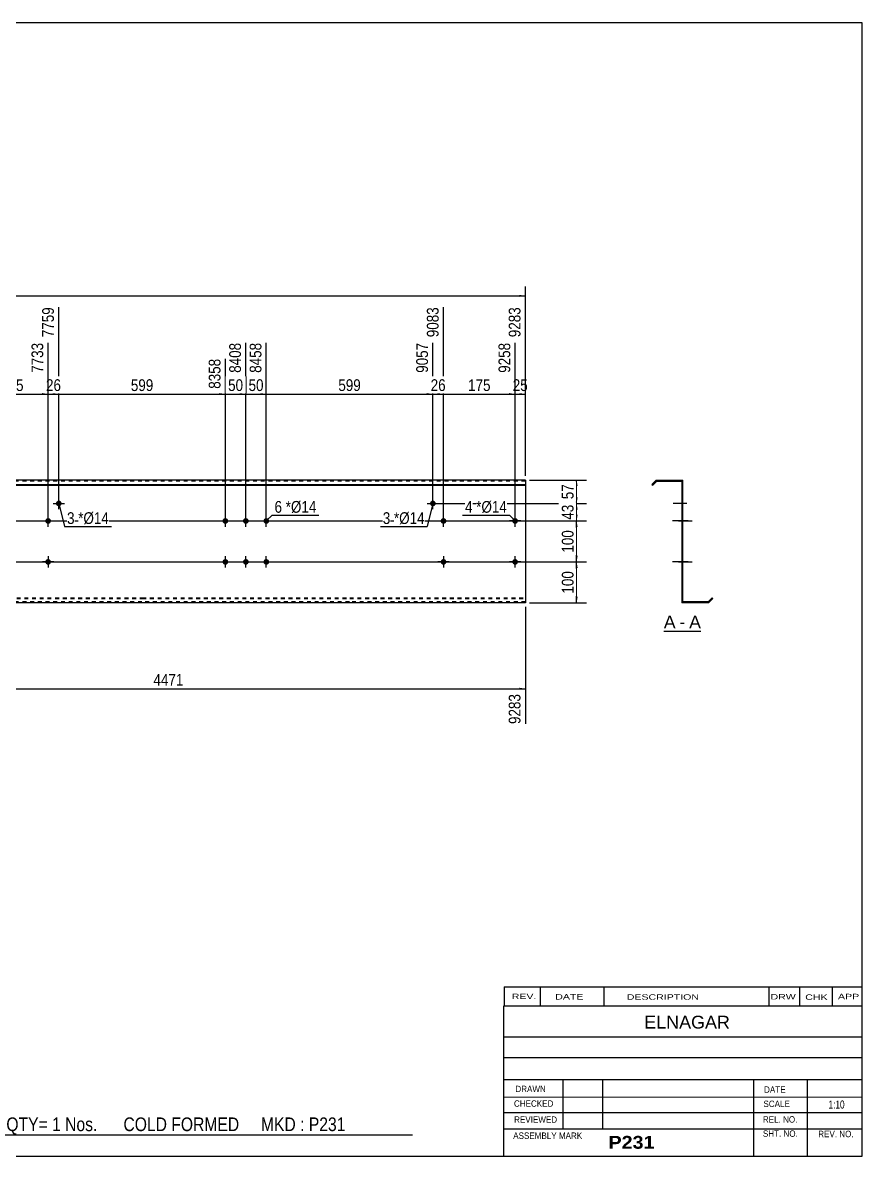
# Model space of a CAD drawing. Header units: millimetres. Extents: x -60 to 343, y -150 to 127.
# Drawn here: x 137.7 to 342.8, y -150.2 to 126.8 of the extents above; entities that cross this region are included whole.
import ezdxf

# ---------------------------------------------------------------- set-up
doc = ezdxf.new("R2010")
doc.units = ezdxf.units.MM
doc.linetypes.add('DXK_LINE_DOT1', pattern=[1.8814, 0.9407, -0.9407])
doc.styles.add('Arial', font='ARIAL.TTF', dxfattribs={"height": 0.2})
doc.styles.add('Arial Bold', font='ARIALBD.TTF', dxfattribs={"height": 0.2})
doc.styles.add('Arial Narrow', font='ARIALN.TTF', dxfattribs={"height": 0.2})

# ---------------------------------------------------------------- blocks, each defined once
blk = doc.blocks.new('Unknown-629083396-1864')
at = {"color": 5, "linetype": 'Continuous'}
for p, q in [((342.8, 126.75), (-57.2, 126.75)), ((-57.2, 126.75), (-57.2, -150.25)), ((342.8, -150.25), (342.8, 126.75)), ((-57.2, -150.25), (342.8, -150.25))]:
    blk.add_line(p, q, dxfattribs=at)
at = {"color": 174, "linetype": 'Continuous', "style": 'Arial'}
blk.add_text('Tekla structures', height=1.9102, rotation=90, dxfattribs=at).set_placement((-57.7, -149.75))
blk = doc.blocks.new('Unknown-629083396-12 - 1236')
at = {"color": 7, "linetype": 'Continuous'}
blk.add_line((294.32, -21.95), (303.35, -21.95), dxfattribs=at)
at = {"color": 0, "linetype": 'Continuous'}
blk.add_wipeout([(297.16, -21.2), (297.16, -18), (294.32, -18), (294.32, -21.2)], dxfattribs=at)
blk.add_wipeout([(299.55, -21.2), (299.55, -18), (298.12, -18), (298.12, -21.2)], dxfattribs=at)
at = {"color": 96, "linetype": 'Continuous', "style": 'Arial'}
blk.add_text('A', height=3.06, dxfattribs=at).set_placement((294.32, -21.2))
at = {"color": 0, "linetype": 'Continuous'}
blk.add_wipeout([(303.35, -21.2), (303.35, -18), (300.51, -18), (300.51, -21.2)], dxfattribs=at)
at = {"color": 96, "linetype": 'Continuous', "style": 'Arial'}
for s, p in [('A', (300.51, -21.2)), ('-', (298.12, -21.2))]:
    blk.add_text(s, height=3.06, dxfattribs=at).set_placement(p)
blk = doc.blocks.new('Bolt-629083396-1223 - 1203')
at = {"linetype": 'Continuous'}
blk.add_hatch(color=3, dxfattribs=at).paths.add_polyline_path([(145.79, 9.27, -1), (147.19, 9.27, -1)])
at = {"color": 3, "linetype": 'Continuous'}
for p, q in [((145.09, 9.27), (147.89, 9.27)), ((146.49, 7.87), (146.49, 10.67))]:
    blk.add_line(p, q, dxfattribs=at)
blk = doc.blocks.new('Part-629083396-1218 - 1203')
at = {"color": 2, "linetype": 'Continuous'}
for p, q in [((0, -15), (0, 15)), ((66.1, 15), (0, 15)), ((0, 13.94), (66.1, 13.94)), ((106, 15), (66.2, 15)), ((66.2, 13.94), (106, 13.94)), ((166.79, 15), (106.1, 15)), ((106.1, 13.94), (166.79, 13.94)), ((217.48, 15), (166.89, 15)), ((166.89, 13.94), (217.48, 13.94)), ((260.48, 15), (217.58, 15)), ((217.58, 13.94), (260.48, 13.94)), ((260.48, 15), (260.48, -15)), ((0, 13.76), (66.1, 13.76)), ((66.2, 13.76), (106, 13.76)), ((106.1, 13.76), (166.79, 13.76)), ((166.89, 13.76), (217.48, 13.76)), ((217.58, 13.76), (260.48, 13.76)), ((66.1, -15), (0, -15)), ((106, -15), (66.2, -15)), ((166.79, -15), (106.1, -15)), ((217.48, -15), (166.89, -15)), ((260.48, -15), (217.58, -15))]:
    blk.add_line(p, q, dxfattribs=at)
at = {"color": 7, "linetype": 'DXK_LINE_DOT1'}
for p, q in [((66.1, 14.75), (0, 14.75)), ((106, 14.75), (66.2, 14.75)), ((166.79, 14.75), (106.1, 14.75)), ((217.48, 14.75), (166.89, 14.75)), ((260.48, 14.75), (217.58, 14.75)), ((0, -13.76), (66.1, -13.76)), ((66.2, -13.76), (106, -13.76)), ((106.1, -13.76), (166.79, -13.76)), ((166.89, -13.76), (217.48, -13.76)), ((217.58, -13.76), (260.48, -13.76)), ((0, -13.94), (66.1, -13.94)), ((66.1, -14.75), (0, -14.75)), ((66.2, -13.94), (106, -13.94)), ((106, -14.75), (66.2, -14.75)), ((106.1, -13.94), (166.79, -13.94)), ((166.79, -14.75), (106.1, -14.75)), ((166.89, -13.94), (217.48, -13.94)), ((217.48, -14.75), (166.89, -14.75)), ((217.58, -13.94), (260.48, -13.94)), ((260.48, -14.75), (217.58, -14.75))]:
    blk.add_line(p, q, dxfattribs=at)
blk = doc.blocks.new('Bolt-629083396-1219 - 1203')
at = {"linetype": 'Continuous'}
for points in [[(186.49, 5, -1), (187.89, 5, -1)], [(191.49, 5, -1), (192.89, 5, -1)], [(196.49, 5, -1), (197.89, 5, -1)], [(186.49, -5, -1), (187.89, -5, -1)], [(191.49, -5, -1), (192.89, -5, -1)], [(196.49, -5, -1), (197.89, -5, -1)]]:
    blk.add_hatch(color=3, dxfattribs=at).paths.add_polyline_path(points)
at = {"color": 3, "linetype": 'Continuous'}
for p, q in [((187.19, 3.6), (187.19, 6.4)), ((192.19, 3.6), (192.19, 6.4)), ((197.19, 3.6), (197.19, 6.4)), ((185.79, 5), (188.59, 5)), ((190.79, 5), (193.59, 5)), ((195.79, 5), (198.59, 5)), ((185.79, -5), (188.59, -5)), ((187.19, -6.4), (187.19, -3.6)), ((190.79, -5), (193.59, -5)), ((192.19, -6.4), (192.19, -3.6)), ((195.79, -5), (198.59, -5)), ((197.19, -6.4), (197.19, -3.6))]:
    blk.add_line(p, q, dxfattribs=at)
blk = doc.blocks.new('Bolt-629083396-1220 - 1203')
at = {"linetype": 'Continuous'}
blk.add_hatch(color=3, dxfattribs=at).paths.add_polyline_path([(143.19, 5, -1), (144.59, 5, -1)])
at = {"color": 3, "linetype": 'Continuous'}
for p, q in [((143.89, 3.6), (143.89, 6.4)), ((142.49, 5), (145.29, 5))]:
    blk.add_line(p, q, dxfattribs=at)
blk = doc.blocks.new('Bolt-629083396-1221 - 1203')
at = {"linetype": 'Continuous'}
blk.add_hatch(color=3, dxfattribs=at).paths.add_polyline_path([(144.59, -5, -1), (143.19, -5, -1)])
at = {"color": 3, "linetype": 'Continuous'}
for p, q in [((145.29, -5), (142.49, -5)), ((143.89, -3.6), (143.89, -6.4))]:
    blk.add_line(p, q, dxfattribs=at)
blk = doc.blocks.new('Bolt-629083396-1222 - 1203')
at = {"linetype": 'Continuous'}
blk.add_hatch(color=3, dxfattribs=at).paths.add_polyline_path([(237.18, 9.27, -1), (238.58, 9.27, -1)])
at = {"color": 3, "linetype": 'Continuous'}
for p, q in [((236.48, 9.27), (239.28, 9.27)), ((237.88, 7.87), (237.88, 10.67))]:
    blk.add_line(p, q, dxfattribs=at)
blk = doc.blocks.new('Bolt-629083396-1225 - 1203')
at = {"linetype": 'Continuous'}
blk.add_hatch(color=3, dxfattribs=at).paths.add_polyline_path([(239.78, 5, -1), (241.18, 5, -1)])
at = {"color": 3, "linetype": 'Continuous'}
for p, q in [((240.48, 3.6), (240.48, 6.4)), ((239.08, 5), (241.88, 5))]:
    blk.add_line(p, q, dxfattribs=at)
blk = doc.blocks.new('Bolt-629083396-1226 - 1203')
at = {"linetype": 'Continuous'}
blk.add_hatch(color=3, dxfattribs=at).paths.add_polyline_path([(241.18, -5, -1), (239.78, -5, -1)])
at = {"color": 3, "linetype": 'Continuous'}
for p, q in [((241.88, -5), (239.08, -5)), ((240.48, -3.6), (240.48, -6.4))]:
    blk.add_line(p, q, dxfattribs=at)
blk = doc.blocks.new('Bolt-629083396-1227 - 1203')
at = {"linetype": 'Continuous'}
for points in [[(125.69, 5, -1), (127.09, 5, -1)], [(257.28, 5, -1), (258.68, 5, -1)]]:
    blk.add_hatch(color=3, dxfattribs=at).paths.add_polyline_path(points)
at = {"color": 3, "linetype": 'Continuous'}
for p, q in [((126.39, 3.6), (126.39, 6.4)), ((257.98, 3.6), (257.98, 6.4)), ((127.79, 5), (124.99, 5)), ((259.38, 5), (256.58, 5))]:
    blk.add_line(p, q, dxfattribs=at)
blk = doc.blocks.new('Bolt-629083396-1228 - 1203')
at = {"linetype": 'Continuous'}
for points in [[(125.69, -5, -1), (127.09, -5, -1)], [(257.28, -5, -1), (258.68, -5, -1)]]:
    blk.add_hatch(color=3, dxfattribs=at).paths.add_polyline_path(points)
at = {"color": 3, "linetype": 'Continuous'}
for p, q in [((127.79, -5), (124.99, -5)), ((126.39, -6.4), (126.39, -3.6)), ((259.38, -5), (256.58, -5)), ((257.98, -6.4), (257.98, -3.6))]:
    blk.add_line(p, q, dxfattribs=at)
blk = doc.blocks.new('Bolt-629083396-1240 - 1236')
at = {"linetype": 'Continuous'}
blk.add_hatch(color=3, dxfattribs=at).paths.add_polyline_path([(298.71, 5.7), (298.71, 4.3), (298.96, 4.3), (298.96, 5.7)])
at = {"color": 3, "linetype": 'Continuous'}
for p, q in [((298.96, 5.7), (298.71, 5.7)), ((299.91, 5), (296.61, 5)), ((298.96, 4.3), (298.71, 4.3))]:
    blk.add_line(p, q, dxfattribs=at)
blk = doc.blocks.new('Part-629083396-1238 - 1236')
at = {"color": 2, "linetype": 'Continuous'}
for p, q in [((292.46, 15), (291.4, 13.94)), ((291.4, 13.94), (291.58, 13.76)), ((291.58, 13.76), (292.56, 14.75)), ((292.46, 15), (298.96, 15)), ((292.56, 14.75), (298.71, 14.75)), ((298.71, 14.75), (298.71, -15)), ((298.96, -14.75), (298.96, 15)), ((306.09, -13.76), (305.11, -14.75)), ((306.27, -13.94), (306.09, -13.76)), ((305.21, -15), (298.71, -15)), ((305.11, -14.75), (298.96, -14.75)), ((305.21, -15), (306.27, -13.94))]:
    blk.add_line(p, q, dxfattribs=at)
blk = doc.blocks.new('Bolt-629083396-1239 - 1236')
at = {"linetype": 'Continuous'}
for points in [[(298.71, 5.7), (298.71, 4.3), (298.96, 4.3), (298.96, 5.7)], [(298.71, 5.7), (298.71, 4.3), (298.96, 4.3), (298.96, 5.7)], [(298.71, 5.7), (298.71, 4.3), (298.96, 4.3), (298.96, 5.7)], [(298.71, -4.3), (298.71, -5.7), (298.96, -5.7), (298.96, -4.3)], [(298.71, -4.3), (298.71, -5.7), (298.96, -5.7), (298.96, -4.3)], [(298.71, -4.3), (298.71, -5.7), (298.96, -5.7), (298.96, -4.3)]]:
    blk.add_hatch(color=3, dxfattribs=at).paths.add_polyline_path(points)
at = {"color": 3, "linetype": 'Continuous'}
for p, q in [((298.96, 5.7), (298.71, 5.7)), ((298.96, 5.7), (298.71, 5.7)), ((298.96, 5.7), (298.71, 5.7)), ((300.26, 5), (296.46, 5)), ((300.26, 5), (296.46, 5)), ((300.26, 5), (296.46, 5)), ((298.96, 4.3), (298.71, 4.3)), ((298.96, 4.3), (298.71, 4.3)), ((298.96, 4.3), (298.71, 4.3)), ((300.26, -5), (296.46, -5)), ((300.26, -5), (296.46, -5)), ((300.26, -5), (296.46, -5)), ((298.96, -4.3), (298.71, -4.3)), ((298.96, -4.3), (298.71, -4.3)), ((298.96, -4.3), (298.71, -4.3)), ((298.96, -5.7), (298.71, -5.7)), ((298.96, -5.7), (298.71, -5.7)), ((298.96, -5.7), (298.71, -5.7))]:
    blk.add_line(p, q, dxfattribs=at)
blk = doc.blocks.new('Bolt-629083396-1241 - 1236')
at = {"linetype": 'Continuous'}
blk.add_hatch(color=3, dxfattribs=at).paths.add_polyline_path([(298.96, -5.7), (298.96, -4.3), (298.71, -4.3), (298.71, -5.7)])
at = {"color": 3, "linetype": 'Continuous'}
for p, q in [((298.96, -4.3), (298.71, -4.3)), ((299.76, -5), (298.71, -5)), ((298.96, -5.7), (298.71, -5.7))]:
    blk.add_line(p, q, dxfattribs=at)
blk = doc.blocks.new('Bolt-629083396-1242 - 1236')
at = {"linetype": 'Continuous'}
blk.add_hatch(color=3, dxfattribs=at).paths.add_polyline_path([(298.71, 9.97), (298.71, 8.57), (298.96, 8.57), (298.96, 9.97)])
at = {"color": 3, "linetype": 'Continuous'}
for p, q in [((299.91, 9.27), (296.61, 9.27)), ((298.96, 9.97), (298.71, 9.97)), ((298.96, 8.57), (298.71, 8.57))]:
    blk.add_line(p, q, dxfattribs=at)
blk = doc.blocks.new('Bolt-629083396-1243 - 1236')
at = {"linetype": 'Continuous'}
blk.add_hatch(color=3, dxfattribs=at).paths.add_polyline_path([(298.71, 9.97), (298.71, 8.57), (298.96, 8.57), (298.96, 9.97)])
at = {"color": 3, "linetype": 'Continuous'}
for p, q in [((299.91, 9.27), (296.61, 9.27)), ((298.96, 9.97), (298.71, 9.97)), ((298.96, 8.57), (298.71, 8.57))]:
    blk.add_line(p, q, dxfattribs=at)
blk = doc.blocks.new('Bolt-629083396-1244 - 1236')
at = {"linetype": 'Continuous'}
for points in [[(298.71, 5.7), (298.71, 4.3), (298.96, 4.3), (298.96, 5.7)], [(298.71, 5.7), (298.71, 4.3), (298.96, 4.3), (298.96, 5.7)], [(298.71, 5.7), (298.71, 4.3), (298.96, 4.3), (298.96, 5.7)], [(298.71, -4.3), (298.71, -5.7), (298.96, -5.7), (298.96, -4.3)], [(298.71, -4.3), (298.71, -5.7), (298.96, -5.7), (298.96, -4.3)], [(298.71, -4.3), (298.71, -5.7), (298.96, -5.7), (298.96, -4.3)]]:
    blk.add_hatch(color=3, dxfattribs=at).paths.add_polyline_path(points)
at = {"color": 3, "linetype": 'Continuous'}
for p, q in [((298.96, 5.7), (298.71, 5.7)), ((298.96, 5.7), (298.71, 5.7)), ((298.96, 5.7), (298.71, 5.7)), ((300.26, 5), (296.46, 5)), ((300.26, 5), (296.46, 5)), ((300.26, 5), (296.46, 5)), ((298.96, 4.3), (298.71, 4.3)), ((298.96, 4.3), (298.71, 4.3)), ((298.96, 4.3), (298.71, 4.3)), ((300.26, -5), (296.46, -5)), ((300.26, -5), (296.46, -5)), ((300.26, -5), (296.46, -5)), ((298.96, -4.3), (298.71, -4.3)), ((298.96, -4.3), (298.71, -4.3)), ((298.96, -4.3), (298.71, -4.3)), ((298.96, -5.7), (298.71, -5.7)), ((298.96, -5.7), (298.71, -5.7)), ((298.96, -5.7), (298.71, -5.7))]:
    blk.add_line(p, q, dxfattribs=at)
blk = doc.blocks.new('Bolt-629083396-1245 - 1236')
at = {"linetype": 'Continuous'}
blk.add_hatch(color=3, dxfattribs=at).paths.add_polyline_path([(298.71, 5.7), (298.71, 4.3), (298.96, 4.3), (298.96, 5.7)])
at = {"color": 3, "linetype": 'Continuous'}
for p, q in [((298.96, 5.7), (298.71, 5.7)), ((299.91, 5), (296.61, 5)), ((298.96, 4.3), (298.71, 4.3))]:
    blk.add_line(p, q, dxfattribs=at)
blk = doc.blocks.new('Bolt-629083396-1246 - 1236')
at = {"linetype": 'Continuous'}
blk.add_hatch(color=3, dxfattribs=at).paths.add_polyline_path([(298.96, -5.7), (298.96, -4.3), (298.71, -4.3), (298.71, -5.7)])
at = {"color": 3, "linetype": 'Continuous'}
for p, q in [((298.96, -4.3), (298.71, -4.3)), ((299.76, -5), (298.71, -5)), ((298.96, -5.7), (298.71, -5.7))]:
    blk.add_line(p, q, dxfattribs=at)
blk = doc.blocks.new('Bolt-629083396-1247 - 1236')
at = {"linetype": 'Continuous'}
blk.add_hatch(color=3, dxfattribs=at).paths.add_polyline_path([(298.71, 5.7), (298.71, 4.3), (298.96, 4.3), (298.96, 5.7)])
blk.add_hatch(color=3, dxfattribs=at).paths.add_polyline_path([(298.71, 5.7), (298.71, 4.3), (298.96, 4.3), (298.96, 5.7)])
at = {"color": 3, "linetype": 'Continuous'}
for p, q in [((298.71, 5.7), (298.96, 5.7)), ((298.71, 5.7), (298.96, 5.7)), ((297.91, 5), (301.21, 5)), ((297.91, 5), (301.21, 5)), ((298.71, 4.3), (298.96, 4.3)), ((298.71, 4.3), (298.96, 4.3))]:
    blk.add_line(p, q, dxfattribs=at)
blk = doc.blocks.new('Bolt-629083396-1248 - 1236')
at = {"linetype": 'Continuous'}
blk.add_hatch(color=3, dxfattribs=at).paths.add_polyline_path([(298.71, -4.3), (298.71, -5.7), (298.96, -5.7), (298.96, -4.3)])
blk.add_hatch(color=3, dxfattribs=at).paths.add_polyline_path([(298.71, -4.3), (298.71, -5.7), (298.96, -5.7), (298.96, -4.3)])
at = {"color": 3, "linetype": 'Continuous'}
for p, q in [((297.91, -5), (301.21, -5)), ((297.91, -5), (301.21, -5)), ((298.71, -4.3), (298.96, -4.3)), ((298.71, -4.3), (298.96, -4.3)), ((298.71, -5.7), (298.96, -5.7)), ((298.71, -5.7), (298.96, -5.7))]:
    blk.add_line(p, q, dxfattribs=at)
blk = doc.blocks.new('Bolt-629083396-1249 - 1236')
at = {"linetype": 'Continuous'}
for points in [[(298.96, 4.3), (298.96, 5.7), (298.71, 5.7), (298.71, 4.3)], [(298.96, -5.7), (298.96, -4.3), (298.71, -4.3), (298.71, -5.7)]]:
    blk.add_hatch(color=3, dxfattribs=at).paths.add_polyline_path(points)
at = {"color": 3, "linetype": 'Continuous'}
for p, q in [((298.96, 5.7), (298.71, 5.7)), ((298.96, 5), (296.71, 5)), ((298.96, 4.3), (298.71, 4.3)), ((298.96, -5), (296.71, -5)), ((298.96, -4.3), (298.71, -4.3)), ((298.96, -5.7), (298.71, -5.7))]:
    blk.add_line(p, q, dxfattribs=at)
blk = doc.blocks.new('StraightDimension-629083396-1269 - 1203')
at = {"linetype": 'Continuous'}
blk.add_hatch(color=7, dxfattribs=at).paths.add_polyline_path([(185.69, 36.25), (187.19, 36), (185.69, 35.75)])
at = {"color": 7, "linetype": 'Continuous'}
for p, q in [((146.49, 10.27), (146.49, 57.21)), ((187.19, 6), (187.19, 44.61)), ((146.49, 36), (187.19, 36))]:
    blk.add_line(p, q, dxfattribs=at)
at = {"color": 0, "linetype": 'Continuous'}
blk.add_wipeout([(186.59, 45.21), (182.39, 45.21), (182.39, 36.7), (186.59, 36.7)], dxfattribs=at)
at = {"color": 0}
blk.add_wipeout([(170.18, 36.15), (170.18, 40.35), (163.5, 40.35), (163.5, 36.15)], dxfattribs=at)
at = {"color": 3, "linetype": 'Continuous', "style": 'Arial Narrow'}
blk.add_text('8358', height=2.863, rotation=90.0002, dxfattribs=at).set_placement((185.99, 37.3))
at = {"color": 3, "style": 'Arial Narrow'}
blk.add_text('599', height=2.863, dxfattribs=at).set_placement((164.1, 36.75))
blk = doc.blocks.new('StraightDimension-629083396-1332 - 1203')
at = {"linetype": 'Continuous'}
for points in [[(272.75, 13.5), (273, 15), (273.25, 13.5)], [(273.25, 10.77), (273, 9.27), (272.75, 10.77)]]:
    blk.add_hatch(color=7, dxfattribs=at).paths.add_polyline_path(points)
at = {"color": 7, "linetype": 'Continuous'}
for p, q in [((261.48, 15), (275.4, 15)), ((273, 9.27), (273, 15)), ((238.88, 9.27), (275.4, 9.27))]:
    blk.add_line(p, q, dxfattribs=at)
at = {"color": 0}
blk.add_wipeout([(272.85, 14.56), (268.65, 14.56), (268.65, 9.71), (272.85, 9.71)], dxfattribs=at)
at = {"color": 3, "style": 'Arial Narrow'}
blk.add_text('57', height=2.863, rotation=90.0002, dxfattribs=at).set_placement((272.25, 10.31))
blk = doc.blocks.new('StraightDimension-629083396-1267 - 1203')
at = {"linetype": 'Continuous'}
blk.add_hatch(color=7, dxfattribs=at).paths.add_polyline_path([(195.69, 36.25), (197.19, 36), (195.69, 35.75)])
at = {"color": 7, "linetype": 'Continuous'}
for p, q in [((192.19, 6), (192.19, 48.51)), ((197.19, 6), (197.19, 48.51)), ((192.19, 36), (197.19, 36))]:
    blk.add_line(p, q, dxfattribs=at)
at = {"color": 0}
blk.add_wipeout([(197.11, 36.15), (197.11, 40.35), (192.26, 40.35), (192.26, 36.15)], dxfattribs=at)
at = {"color": 0, "linetype": 'Continuous'}
blk.add_wipeout([(196.59, 49.11), (192.39, 49.11), (192.39, 40.6), (196.59, 40.6)], dxfattribs=at)
at = {"color": 3, "linetype": 'Continuous', "style": 'Arial Narrow'}
blk.add_text('8458', height=2.863, rotation=90.0002, dxfattribs=at).set_placement((195.99, 41.2))
at = {"color": 3, "style": 'Arial Narrow'}
blk.add_text('50', height=2.863, dxfattribs=at).set_placement((192.86, 36.75))
blk = doc.blocks.new('StraightDimension-629083396-1335 - 1203')
at = {"linetype": 'Continuous'}
for points in [[(272.75, -6.5), (273, -5), (273.25, -6.5)], [(273.25, -13.5), (273, -15), (272.75, -13.5)]]:
    blk.add_hatch(color=7, dxfattribs=at).paths.add_polyline_path(points)
at = {"color": 7, "linetype": 'Continuous'}
for p, q in [((46.8, -5), (275.4, -5)), ((273, -15), (273, -5)), ((261.48, -15), (275.4, -15))]:
    blk.add_line(p, q, dxfattribs=at)
at = {"color": 0}
blk.add_wipeout([(272.85, -6.66), (268.65, -6.66), (268.65, -13.34), (272.85, -13.34)], dxfattribs=at)
at = {"color": 3, "style": 'Arial Narrow'}
blk.add_text('100', height=2.863, rotation=90.0002, dxfattribs=at).set_placement((272.25, -12.74))
blk = doc.blocks.new('StraightDimension-629083396-1266 - 1203')
at = {"linetype": 'Continuous'}
blk.add_hatch(color=7, dxfattribs=at).paths.add_polyline_path([(236.38, 36.25), (237.88, 36), (236.38, 35.75)])
at = {"color": 7, "linetype": 'Continuous'}
for p, q in [((197.19, 6), (197.19, 48.51)), ((237.88, 10.27), (237.88, 48.51)), ((197.19, 36), (237.88, 36))]:
    blk.add_line(p, q, dxfattribs=at)
at = {"color": 0, "linetype": 'Continuous'}
blk.add_wipeout([(237.28, 49.11), (233.08, 49.11), (233.08, 40.6), (237.28, 40.6)], dxfattribs=at)
at = {"color": 0}
blk.add_wipeout([(220.88, 36.15), (220.88, 40.35), (214.19, 40.35), (214.19, 36.15)], dxfattribs=at)
at = {"color": 3, "linetype": 'Continuous', "style": 'Arial Narrow'}
blk.add_text('9057', height=2.863, rotation=90.0002, dxfattribs=at).set_placement((236.68, 41.2))
at = {"color": 3, "style": 'Arial Narrow'}
blk.add_text('599', height=2.863, dxfattribs=at).set_placement((214.79, 36.75))
blk = doc.blocks.new('StraightDimension-629083396-1312 - 1203')
at = {"linetype": 'Continuous'}
blk.add_hatch(color=7, dxfattribs=at).paths.add_polyline_path([(258.98, -35.75), (260.48, -36), (258.98, -36.25)])
at = {"color": 7, "linetype": 'Continuous'}
for p, q in [((86.1, -6), (86.1, -44.61)), ((260.48, -16), (260.48, -44.61)), ((86.1, -36), (260.48, -36))]:
    blk.add_line(p, q, dxfattribs=at)
at = {"color": 0}
blk.add_wipeout([(177.54, -35.85), (177.54, -31.65), (169.03, -31.65), (169.03, -35.85)], dxfattribs=at)
at = {"color": 0, "linetype": 'Continuous'}
blk.add_wipeout([(259.88, -36.7), (255.68, -36.7), (255.68, -45.21), (259.88, -45.21)], dxfattribs=at)
at = {"color": 3, "style": 'Arial Narrow'}
blk.add_text('4471', height=2.863, dxfattribs=at).set_placement((169.63, -35.25))
at = {"color": 3, "linetype": 'Continuous', "style": 'Arial Narrow'}
blk.add_text('9283', height=2.863, rotation=90.0002, dxfattribs=at).set_placement((259.28, -44.61))
blk = doc.blocks.new('StraightDimension-629083396-1263 - 1203')
at = {"linetype": 'Continuous'}
blk.add_hatch(color=7, dxfattribs=at).paths.add_polyline_path([(258.98, 36.25), (260.48, 36), (258.98, 35.75)])
at = {"color": 7, "linetype": 'Continuous'}
for p, q in [((260.48, 16), (260.48, 57.21)), ((257.98, 6), (257.98, 48.51)), ((257.98, 36), (260.48, 36))]:
    blk.add_line(p, q, dxfattribs=at)
at = {"color": 0, "linetype": 'Continuous'}
blk.add_wipeout([(259.88, 57.81), (255.68, 57.81), (255.68, 49.3), (259.88, 49.3)], dxfattribs=at)
at = {"color": 0}
blk.add_wipeout([(261.66, 36.15), (261.66, 40.35), (256.8, 40.35), (256.8, 36.15)], dxfattribs=at)
at = {"color": 3, "linetype": 'Continuous', "style": 'Arial Narrow'}
blk.add_text('9283', height=2.863, rotation=90.0002, dxfattribs=at).set_placement((259.28, 49.9))
at = {"color": 3, "style": 'Arial Narrow'}
blk.add_text('25', height=2.863, dxfattribs=at).set_placement((257.4, 36.75))
blk = doc.blocks.new('StraightDimension-629083396-1264 - 1203')
at = {"linetype": 'Continuous'}
blk.add_hatch(color=7, dxfattribs=at).paths.add_polyline_path([(256.48, 36.25), (257.98, 36), (256.48, 35.75)])
at = {"color": 7, "linetype": 'Continuous'}
for p, q in [((240.48, 6), (240.48, 57.21)), ((257.98, 6), (257.98, 48.51)), ((240.48, 36), (257.98, 36))]:
    blk.add_line(p, q, dxfattribs=at)
at = {"color": 0}
blk.add_wipeout([(252.57, 36.15), (252.57, 40.35), (245.89, 40.35), (245.89, 36.15)], dxfattribs=at)
at = {"color": 0, "linetype": 'Continuous'}
blk.add_wipeout([(257.38, 49.11), (253.18, 49.11), (253.18, 40.6), (257.38, 40.6)], dxfattribs=at)
at = {"color": 3, "linetype": 'Continuous', "style": 'Arial Narrow'}
blk.add_text('9258', height=2.863, rotation=90.0002, dxfattribs=at).set_placement((256.78, 41.2))
at = {"color": 3, "style": 'Arial Narrow'}
blk.add_text('175', height=2.863, dxfattribs=at).set_placement((246.49, 36.75))
blk = doc.blocks.new('StraightDimension-629083396-1265 - 1203')
at = {"linetype": 'Continuous'}
blk.add_hatch(color=7, dxfattribs=at).paths.add_polyline_path([(238.98, 36.25), (240.48, 36), (238.98, 35.75)])
at = {"color": 7, "linetype": 'Continuous'}
for p, q in [((240.48, 6), (240.48, 57.21)), ((237.88, 10.27), (237.88, 48.51)), ((237.88, 36), (240.48, 36))]:
    blk.add_line(p, q, dxfattribs=at)
at = {"color": 0, "linetype": 'Continuous'}
blk.add_wipeout([(239.88, 57.81), (235.68, 57.81), (235.68, 49.3), (239.88, 49.3)], dxfattribs=at)
at = {"color": 0}
blk.add_wipeout([(241.61, 36.15), (241.61, 40.35), (236.75, 40.35), (236.75, 36.15)], dxfattribs=at)
at = {"color": 3, "linetype": 'Continuous', "style": 'Arial Narrow'}
blk.add_text('9083', height=2.863, rotation=90.0002, dxfattribs=at).set_placement((239.28, 49.9))
at = {"color": 3, "style": 'Arial Narrow'}
blk.add_text('26', height=2.863, dxfattribs=at).set_placement((237.35, 36.75))
blk = doc.blocks.new('StraightDimension-629083396-1268 - 1203')
at = {"linetype": 'Continuous'}
blk.add_hatch(color=7, dxfattribs=at).paths.add_polyline_path([(190.69, 36.25), (192.19, 36), (190.69, 35.75)])
at = {"color": 7, "linetype": 'Continuous'}
for p, q in [((192.19, 6), (192.19, 48.51)), ((187.19, 6), (187.19, 44.61)), ((187.19, 36), (192.19, 36))]:
    blk.add_line(p, q, dxfattribs=at)
at = {"color": 0}
blk.add_wipeout([(192.11, 36.15), (192.11, 40.35), (187.26, 40.35), (187.26, 36.15)], dxfattribs=at)
at = {"color": 0, "linetype": 'Continuous'}
blk.add_wipeout([(191.59, 49.11), (187.39, 49.11), (187.39, 40.6), (191.59, 40.6)], dxfattribs=at)
at = {"color": 3, "linetype": 'Continuous', "style": 'Arial Narrow'}
blk.add_text('8408', height=2.863, rotation=90.0002, dxfattribs=at).set_placement((190.99, 41.2))
at = {"color": 3, "style": 'Arial Narrow'}
blk.add_text('50', height=2.863, dxfattribs=at).set_placement((187.86, 36.75))
blk = doc.blocks.new('StraightDimension-629083396-1270 - 1203')
at = {"linetype": 'Continuous'}
blk.add_hatch(color=7, dxfattribs=at).paths.add_polyline_path([(144.99, 36.25), (146.49, 36), (144.99, 35.75)])
at = {"color": 7, "linetype": 'Continuous'}
for p, q in [((146.49, 10.27), (146.49, 57.21)), ((143.89, 6), (143.89, 48.51)), ((143.89, 36), (146.49, 36))]:
    blk.add_line(p, q, dxfattribs=at)
at = {"color": 0, "linetype": 'Continuous'}
blk.add_wipeout([(145.89, 57.81), (141.69, 57.81), (141.69, 49.3), (145.89, 49.3)], dxfattribs=at)
at = {"color": 0}
blk.add_wipeout([(147.62, 36.15), (147.62, 40.35), (142.77, 40.35), (142.77, 36.15)], dxfattribs=at)
at = {"color": 3, "linetype": 'Continuous', "style": 'Arial Narrow'}
blk.add_text('7759', height=2.863, rotation=90.0002, dxfattribs=at).set_placement((145.29, 49.9))
at = {"color": 3, "style": 'Arial Narrow'}
blk.add_text('26', height=2.863, dxfattribs=at).set_placement((143.37, 36.75))
blk = doc.blocks.new('StraightDimension-629083396-1271 - 1203')
at = {"linetype": 'Continuous'}
blk.add_hatch(color=7, dxfattribs=at).paths.add_polyline_path([(142.39, 36.25), (143.89, 36), (142.39, 35.75)])
at = {"color": 7, "linetype": 'Continuous'}
for p, q in [((143.89, 6), (143.89, 48.51)), ((126.39, 6), (126.39, 44.61)), ((126.39, 36), (143.89, 36))]:
    blk.add_line(p, q, dxfattribs=at)
at = {"color": 0}
blk.add_wipeout([(138.49, 36.15), (138.49, 40.35), (131.8, 40.35), (131.8, 36.15)], dxfattribs=at)
at = {"color": 0, "linetype": 'Continuous'}
blk.add_wipeout([(143.29, 49.11), (139.09, 49.11), (139.09, 40.6), (143.29, 40.6)], dxfattribs=at)
at = {"color": 3, "linetype": 'Continuous', "style": 'Arial Narrow'}
blk.add_text('7733', height=2.863, rotation=90.0002, dxfattribs=at).set_placement((142.69, 41.2))
at = {"color": 3, "style": 'Arial Narrow'}
blk.add_text('175', height=2.863, dxfattribs=at).set_placement((132.4, 36.75))
blk = doc.blocks.new('StraightDimension-629083396-1333 - 1203')
at = {"linetype": 'Continuous'}
for points in [[(272.75, 7.77), (273, 9.27), (273.25, 7.77)], [(273.25, 6.5), (273, 5), (272.75, 6.5)]]:
    blk.add_hatch(color=7, dxfattribs=at).paths.add_polyline_path(points)
at = {"color": 7, "linetype": 'Continuous'}
for p, q in [((238.88, 9.27), (275.4, 9.27)), ((273, 5), (273, 9.27)), ((46.8, 5), (275.4, 5))]:
    blk.add_line(p, q, dxfattribs=at)
at = {"color": 0}
blk.add_wipeout([(272.85, 9.56), (268.65, 9.56), (268.65, 4.71), (272.85, 4.71)], dxfattribs=at)
at = {"color": 3, "style": 'Arial Narrow'}
blk.add_text('43', height=2.863, rotation=90.0002, dxfattribs=at).set_placement((272.25, 5.31))
blk = doc.blocks.new('StraightDimension-629083396-1334 - 1203')
at = {"linetype": 'Continuous'}
for points in [[(272.75, 3.5), (273, 5), (273.25, 3.5)], [(273.25, -3.5), (273, -5), (272.75, -3.5)]]:
    blk.add_hatch(color=7, dxfattribs=at).paths.add_polyline_path(points)
at = {"color": 7, "linetype": 'Continuous'}
for p, q in [((46.8, 5), (275.4, 5)), ((273, -5), (273, 5)), ((46.8, -5), (275.4, -5))]:
    blk.add_line(p, q, dxfattribs=at)
at = {"color": 0}
blk.add_wipeout([(272.85, 3.34), (268.65, 3.34), (268.65, -3.34), (272.85, -3.34)], dxfattribs=at)
at = {"color": 3, "style": 'Arial Narrow'}
blk.add_text('100', height=2.863, rotation=90.0002, dxfattribs=at).set_placement((272.25, -2.74))
blk = doc.blocks.new('StraightDimension-629083396-1368 - 1203')
at = {"linetype": 'Continuous'}
for points in [[(1.5, 59.75), (0, 60), (1.5, 60.25)], [(258.98, 60.25), (260.48, 60), (258.98, 59.75)]]:
    blk.add_hatch(color=7, dxfattribs=at).paths.add_polyline_path(points)
at = {"color": 7, "linetype": 'Continuous'}
for p, q in [((0, 16), (0, 62.25)), ((260.48, 16), (260.48, 62.25)), ((0, 60), (260.48, 60))]:
    blk.add_line(p, q, dxfattribs=at)
at = {"color": 0}
blk.add_wipeout([(134.5, 60.15), (134.5, 64.35), (125.98, 64.35), (125.98, 60.15)], dxfattribs=at)
at = {"color": 3, "style": 'Arial Narrow'}
blk.add_text('9283', height=2.863, dxfattribs=at).set_placement((126.58, 60.75))
blk = doc.blocks.new('CBS_CALLOFF-629083396-1917')
at = {"color": 7, "linetype": 'Continuous'}
blk.add_line((116.68, -144.98), (232.91, -145), dxfattribs=at)
at = {"color": 3, "linetype": 'Continuous', "style": 'Arial Narrow'}
blk.add_text('QTY= 1 Nos.      COLD FORMED     MKD : P231', height=3.3405, dxfattribs=at).set_placement((133.68, -144.09))
blk = doc.blocks.new('CBS_NAME_BLOG-629083396-1918')
at = {"color": 7, "linetype": 'Continuous'}
for p, q in [((255.21, -113.5), (342.73, -113.5)), ((255.21, -150.21), (255.21, -113.5)), ((255.21, -121.04), (342.73, -121.04)), ((255.28, -126.09), (342.8, -126.09)), ((255.21, -131.46), (342.73, -131.46)), ((269.73, -143.57), (269.73, -131.47)), ((279.42, -143.54), (279.42, -131.47)), ((316.33, -150.21), (316.33, -131.48)), ((329.38, -150.21), (329.38, -131.47)), ((255.22, -135.76), (342.8, -135.74)), ((255.21, -139.51), (342.73, -139.51)), ((255.21, -143.55), (342.73, -143.55)), ((255.21, -150.25), (342.8, -150.25))]:
    blk.add_line(p, q, dxfattribs=at)
at = {"color": 3, "linetype": 'Continuous', "style": 'Arial'}
blk.add_text('ELNAGAR', height=3.133, dxfattribs=at).set_placement((289.53, -119.03))
at = {"color": 3, "linetype": 'Continuous'}
for s, height, style, width, p in [('DRAWN', 1.566, 'Arial', 0.9, (258.04, -134.57)), ('DATE', 1.566, 'Arial', 0.9, (318.8, -134.73)), ('CHECKED', 1.566, 'Arial', 0.9, (257.69, -138.14)), ('SCALE', 1.566, 'Arial', 0.9, (318.65, -138.21)), ('1:10', 1.957, 'Arial Narrow', 0.9, (334.54, -138.57)), ('REVIEWED', 1.566, 'Arial', 0.9, (257.73, -142.06)), ('REL. NO.', 1.566, 'Arial', 0.9, (318.51, -142.01)), ('SHT. NO.', 1.566, 'Arial', 0.9, (318.51, -145.48)), ('REV. NO.', 1.566, 'Arial', 0.9, (332.03, -145.57)), ('ASSEMBLY MARK', 1.5663, 'Arial', 0.9, (257.51, -145.99)), ('P231', 3.131, 'Arial Bold', 1.1, (280.79, -148.39))]:
    blk.add_text(s, height=height, dxfattribs=dict(at, style=style, width=width)).set_placement(p)
blk = doc.blocks.new('CBS_REVISION-629083396-1919')
at = {"color": 7, "linetype": 'Continuous'}
for p, q in [((255.29, -108.87), (342.79, -108.87)), ((255.29, -108.87), (255.29, -113.5)), ((264.09, -108.87), (264.09, -113.5)), ((279.68, -108.87), (279.68, -113.44)), ((319.94, -108.87), (319.94, -113.5)), ((327.48, -108.87), (327.48, -113.5)), ((335.43, -108.87), (335.43, -113.5)), ((255.29, -113.5), (342.79, -113.5))]:
    blk.add_line(p, q, dxfattribs=at)
at = {"color": 7, "style": 'Arial Narrow', "width": 1.7}
for s, height, p in [('REV.', 1.326, (257.15, -111.82)), ('DATE', 1.326, (267.78, -111.94)), ('DESCRIPTION', 1.3257, (285.26, -111.99)), ('DRW', 1.326, (320.37, -111.93)), ('CHK', 1.326, (328.86, -112.02)), ('APP', 1.326, (336.86, -111.87))]:
    blk.add_text(s, height=height, dxfattribs=at).set_placement(p)
blk = doc.blocks.new('MarkSet-629083396-1383 - 1203')
at = {"color": 0}
blk.add_wipeout([(150.34, 4.26), (150.34, 7.26), (148.51, 7.26), (148.51, 4.26)], dxfattribs=at)
blk.add_wipeout([(150.34, 4.26), (150.34, 7.26), (148.51, 7.26), (148.51, 4.26)], dxfattribs=at)
at = {"color": 7, "linetype": 'Continuous'}
blk.add_line((146.49, 9.27), (147.91, 3.66), dxfattribs=at)
at = {"color": 0}
blk.add_wipeout([(152.51, 4.26), (152.51, 7.26), (151.24, 7.26), (151.24, 4.26)], dxfattribs=at)
blk.add_wipeout([(152.51, 4.26), (152.51, 7.26), (151.24, 7.26), (151.24, 4.26)], dxfattribs=at)
at = {"color": 3, "style": 'Arial Narrow'}
blk.add_text('3', height=2.86, dxfattribs=at).set_placement((148.51, 4.26))
at = {"color": 0}
blk.add_wipeout([(158.73, 4.26), (158.73, 7.26), (152.51, 7.26), (152.51, 4.26)], dxfattribs=at)
blk.add_wipeout([(158.73, 4.26), (158.73, 7.26), (152.51, 7.26), (152.51, 4.26)], dxfattribs=at)
at = {"color": 7, "linetype": 'Continuous'}
blk.add_line((147.91, 3.66), (159.33, 3.66), dxfattribs=at)
at = {"color": 3, "style": 'Arial Narrow'}
for s, height, p in [('*', 2.86, (151.24, 4.26)), ('Ø14', 2.863, (152.51, 4.26))]:
    blk.add_text(s, height=height, dxfattribs=at).set_placement(p)
blk = doc.blocks.new('MarkSet-629083396-1390 - 1203')
at = {"color": 0}
blk.add_wipeout([(227.48, 4.26), (227.48, 7.26), (225.65, 7.26), (225.65, 4.26)], dxfattribs=at)
blk.add_wipeout([(227.48, 4.26), (227.48, 7.26), (225.65, 7.26), (225.65, 4.26)], dxfattribs=at)
blk.add_wipeout([(229.65, 4.26), (229.65, 7.26), (228.38, 7.26), (228.38, 4.26)], dxfattribs=at)
blk.add_wipeout([(229.65, 4.26), (229.65, 7.26), (228.38, 7.26), (228.38, 4.26)], dxfattribs=at)
at = {"color": 3, "style": 'Arial Narrow'}
blk.add_text('3', height=2.86, dxfattribs=at).set_placement((225.65, 4.26))
at = {"color": 0}
blk.add_wipeout([(235.87, 4.26), (235.87, 7.26), (229.65, 7.26), (229.65, 4.26)], dxfattribs=at)
blk.add_wipeout([(235.87, 4.26), (235.87, 7.26), (229.65, 7.26), (229.65, 4.26)], dxfattribs=at)
at = {"color": 7, "linetype": 'Continuous'}
for p in [(237.88, 9.27), (225.05, 3.66)]:
    blk.add_line(p, (236.47, 3.66), dxfattribs=at)
at = {"color": 3, "style": 'Arial Narrow'}
for s, height, p in [('*', 2.86, (228.38, 4.26)), ('Ø14', 2.863, (229.65, 4.26))]:
    blk.add_text(s, height=height, dxfattribs=at).set_placement(p)
blk = doc.blocks.new('MarkSet-629083396-1396 - 1203')
at = {"color": 0}
blk.add_wipeout([(247.57, 7.01), (247.57, 10.01), (245.75, 10.01), (245.75, 7.01)], dxfattribs=at)
blk.add_wipeout([(247.57, 7.01), (247.57, 10.01), (245.75, 10.01), (245.75, 7.01)], dxfattribs=at)
blk.add_wipeout([(249.75, 7.01), (249.75, 10.01), (248.47, 10.01), (248.47, 7.01)], dxfattribs=at)
blk.add_wipeout([(249.75, 7.01), (249.75, 10.01), (248.47, 10.01), (248.47, 7.01)], dxfattribs=at)
at = {"color": 3, "style": 'Arial Narrow'}
blk.add_text('4', height=2.86, dxfattribs=at).set_placement((245.75, 7.01))
at = {"color": 0}
blk.add_wipeout([(255.97, 7.01), (255.97, 10.01), (249.75, 10.01), (249.75, 7.01)], dxfattribs=at)
blk.add_wipeout([(255.97, 7.01), (255.97, 10.01), (249.75, 10.01), (249.75, 7.01)], dxfattribs=at)
at = {"color": 7, "linetype": 'Continuous'}
for p in [(245.15, 6.41), (257.98, 5)]:
    blk.add_line(p, (256.57, 6.41), dxfattribs=at)
at = {"color": 3, "style": 'Arial Narrow'}
for s, height, p in [('*', 2.86, (248.47, 7.01)), ('Ø14', 2.863, (249.75, 7.01))]:
    blk.add_text(s, height=height, dxfattribs=at).set_placement(p)
blk = doc.blocks.new('Mark-629083396-1399 - 1203')
at = {"color": 0}
blk.add_wipeout([(201.03, 7.01), (201.03, 10.01), (199.2, 10.01), (199.2, 7.01)], dxfattribs=at)
blk.add_wipeout([(201.03, 7.01), (201.03, 10.01), (199.2, 10.01), (199.2, 7.01)], dxfattribs=at)
at = {"color": 7, "linetype": 'Continuous'}
blk.add_line((197.19, 5), (198.6, 6.41), dxfattribs=at)
at = {"color": 0}
blk.add_wipeout([(203.21, 7.01), (203.21, 10.01), (201.93, 10.01), (201.93, 7.01)], dxfattribs=at)
blk.add_wipeout([(203.21, 7.01), (203.21, 10.01), (201.93, 10.01), (201.93, 7.01)], dxfattribs=at)
at = {"color": 3, "style": 'Arial Narrow'}
blk.add_text('6', height=2.86, dxfattribs=at).set_placement((199.2, 7.01))
at = {"color": 0}
blk.add_wipeout([(209.42, 7.01), (209.42, 10.01), (203.21, 10.01), (203.21, 7.01)], dxfattribs=at)
blk.add_wipeout([(209.42, 7.01), (209.42, 10.01), (203.21, 10.01), (203.21, 7.01)], dxfattribs=at)
at = {"color": 7, "linetype": 'Continuous'}
blk.add_line((198.6, 6.41), (210.02, 6.41), dxfattribs=at)
at = {"color": 3, "style": 'Arial Narrow'}
for s, height, p in [('*', 2.86, (201.93, 7.01)), ('Ø14', 2.863, (203.21, 7.01))]:
    blk.add_text(s, height=height, dxfattribs=at).set_placement(p)

msp = doc.modelspace()

# ---------------------------------------------------------------- block references
for name in ['Unknown-629083396-1864', 'Part-629083396-1218 - 1203', 'Part-629083396-1238 - 1236', 'Bolt-629083396-1223 - 1203', 'Bolt-629083396-1222 - 1203', 'Bolt-629083396-1242 - 1236', 'Bolt-629083396-1243 - 1236', 'Bolt-629083396-1227 - 1203', 'Bolt-629083396-1220 - 1203', 'Bolt-629083396-1219 - 1203', 'Bolt-629083396-1225 - 1203', 'Bolt-629083396-1239 - 1236', 'Bolt-629083396-1244 - 1236', 'Bolt-629083396-1240 - 1236', 'Bolt-629083396-1245 - 1236', 'Bolt-629083396-1249 - 1236', 'Bolt-629083396-1247 - 1236', 'Bolt-629083396-1228 - 1203', 'Bolt-629083396-1221 - 1203', 'Bolt-629083396-1226 - 1203', 'Bolt-629083396-1248 - 1236', 'Bolt-629083396-1241 - 1236', 'Bolt-629083396-1246 - 1236', 'CBS_REVISION-629083396-1919', 'CBS_NAME_BLOG-629083396-1918', 'CBS_CALLOFF-629083396-1917']:
    msp.add_blockref(name, (0, 0))

# ---------------------------------------------------------------- next in the draw order: block references
for name in ['StraightDimension-629083396-1269 - 1203', 'StraightDimension-629083396-1267 - 1203', 'StraightDimension-629083396-1332 - 1203', 'StraightDimension-629083396-1335 - 1203', 'Unknown-629083396-12 - 1236']:
    msp.add_blockref(name, (0, 0))

# ---------------------------------------------------------------- next in the draw order: block references
for name in ['StraightDimension-629083396-1270 - 1203', 'StraightDimension-629083396-1263 - 1203', 'StraightDimension-629083396-1268 - 1203', 'StraightDimension-629083396-1266 - 1203', 'StraightDimension-629083396-1312 - 1203']:
    msp.add_blockref(name, (0, 0))

# ---------------------------------------------------------------- next in the draw order: block references
for name in ['StraightDimension-629083396-1264 - 1203', 'StraightDimension-629083396-1271 - 1203']:
    msp.add_blockref(name, (0, 0))

# ---------------------------------------------------------------- next in the draw order: block references
msp.add_blockref('StraightDimension-629083396-1265 - 1203', (0, 0))

# ---------------------------------------------------------------- next in the draw order: block references
for name in ['StraightDimension-629083396-1368 - 1203', 'StraightDimension-629083396-1333 - 1203']:
    msp.add_blockref(name, (0, 0))

# ---------------------------------------------------------------- next in the draw order: block references
msp.add_blockref('StraightDimension-629083396-1334 - 1203', (0, 0))

# ---------------------------------------------------------------- next in the draw order: block references
for name in ['MarkSet-629083396-1383 - 1203', 'Mark-629083396-1399 - 1203', 'MarkSet-629083396-1390 - 1203', 'MarkSet-629083396-1396 - 1203']:
    msp.add_blockref(name, (0, 0))

doc.saveas('drawing.dxf')
